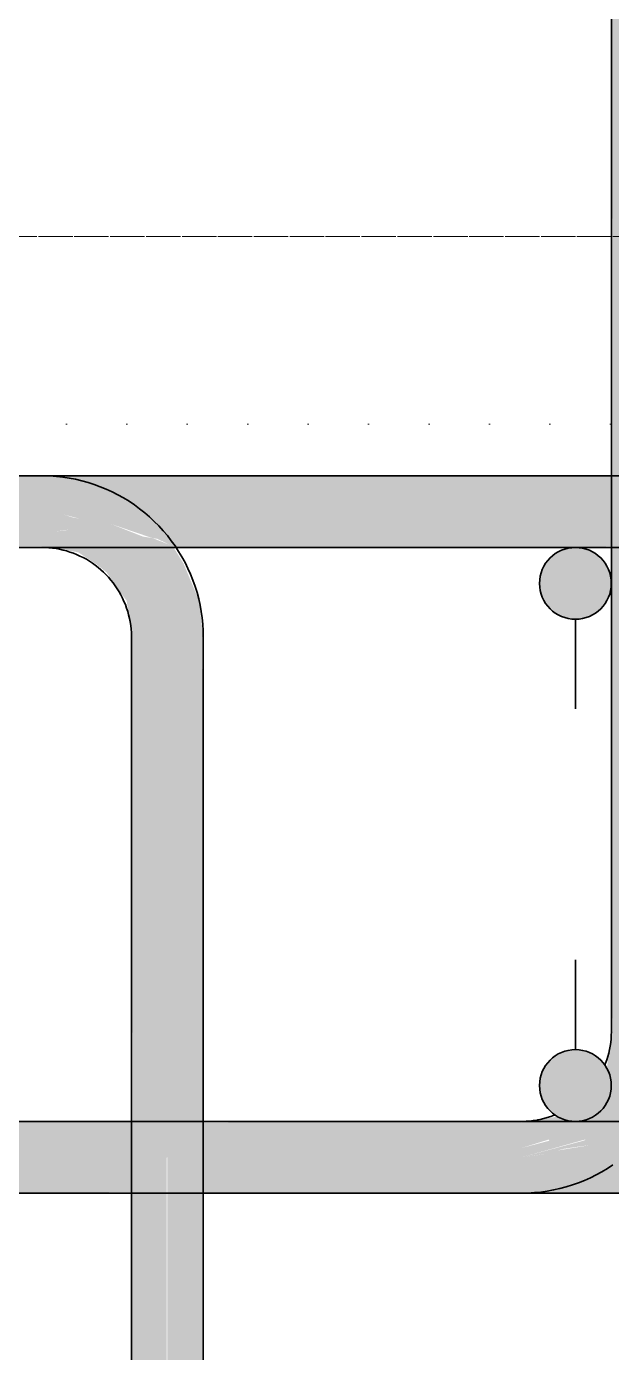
# Model space of a CAD drawing. Header units: millimetres. Extents: x 23200 to 49062, y -2858 to 35213.
# Drawn here: x 25400.5 to 25498.3, y 32758.3 to 32980.1 of the extents above; entities that cross this region are included whole.
import ezdxf

# ---------------------------------------------------------------- set-up
doc = ezdxf.new("R2010")
doc.units = ezdxf.units.MM
doc.linetypes.add('01 Штриховая _4 мм_', pattern=[6, 3.5, -2.5])
doc.linetypes.add('04 Пунктир 10мм', pattern=[10, 0, -10])
for name, color, linetype, lineweight in [('AA_Razrez', 7, 'Continuous', 9), ('AF_Perekritie', 7, 'Continuous', 60), ('AF_Stena_Опалубка', 253, 'Continuous', 20), ('KR_Armatura', 7, 'Continuous', 20), ('KR_Armatura_Tonkie', 7, 'Continuous', 20)]:
    doc.layers.add(name, color=color, linetype=linetype, lineweight=lineweight)

# ---------------------------------------------------------------- blocks, each defined once
blk = doc.blocks.new('350_Хомут прямоугольный верт _НесАрм_РабПлоск_ - 350_Хомут прямоугольный верт _НесАрм_РабПлоск_-3806730-Схема армирования стен входной группы на отм_ -1_700 в_о А_1-Б_1_5-7')
at = {"layer": 'KR_Armatura_Tonkie', "lineweight": 35}
h = blk.add_hatch(color=256, dxfattribs=at)
h.paths.add_polyline_path([(25339.12, 32899), (25345.85, 32899.21), (25340.06, 32905), (25337.06, 32904.8), (25337.06, 32899)])
h.paths.add_polyline_path([(25346.06, 32899), (25403.06, 32899), (25403.06, 32905), (25351.86, 32904.8), (25346.06, 32899.21)])
h = blk.add_hatch(color=256, dxfattribs=at)
h.paths.add_polyline_path([(25346.06, 32899), (25337.06, 32899), (25337.18, 32896.37), (25338.09, 32896.31), (25339.41, 32896.69), (25339.12, 32897.16), (25340.08, 32896.88), (25345.48, 32898.42), (25345.85, 32898.79)])
h.paths.add_polyline_path([(25351.88, 32899), (25346.28, 32898.78), (25346.48, 32898.58), (25347.31, 32898.76), (25348.83, 32898.72)])
h.paths.add_polyline_path([(25359.45, 32893), (25403.06, 32893.2), (25403.06, 32899), (25351.88, 32899), (25351.93, 32895.89), (25354.54, 32895.05), (25355.41, 32894.24), (25358.3, 32893.2), (25359.19, 32893)])
for points in [[(25430.06, 32878), (25429.32, 32884.18), (25426.74, 32890.36), (25424.97, 32893.2), (25424.83, 32893.3), (25421.56, 32894.57), (25419.98, 32894.82), (25414.55, 32896.96), (25408.31, 32898), (25406.68, 32898.52), (25403.06, 32899), (25413.56, 32896.19), (25421.25, 32888.5), (25424.06, 32878), (25429.86, 32878)], [(25418.06, 32878), (25424.06, 32878), (25421.25, 32888.5), (25413.56, 32896.19), (25403.06, 32899), (25403.06, 32897.45), (25407.71, 32896), (25406.87, 32895.83), (25405.3, 32895.68), (25403.06, 32896), (25403.06, 32893), (25407.3, 32892.53), (25409.18, 32892.19), (25412.24, 32890.15), (25413.9, 32888.84), (25416.26, 32885.4), (25417.25, 32884.12), (25417.86, 32880.28)]]:
    blk.add_hatch(color=256, dxfattribs=at).paths.add_polyline_path(points)
h = blk.add_hatch(color=256, dxfattribs=at)
h.paths.add_polyline_path([(25424.06, 32791), (25424.06, 32878), (25418.06, 32878), (25418.27, 32796.8), (25423.95, 32791.11)])
h.paths.add_polyline_path([(25424.06, 31748), (25423.95, 32790.89), (25418.06, 32785), (25418.27, 31769.9), (25418.37, 31769.77), (25419.75, 31765.68), (25419.82, 31765.06), (25422.02, 31759.49), (25423.06, 31753.25), (25423.75, 31750.34)])
h.paths.add_polyline_path([(25422.65, 31682), (25424.06, 31682), (25424.06, 31748), (25422.51, 31748), (25421.06, 31752.65), (25420.96, 31752.49), (25420.74, 31750.24), (25420.99, 31748), (25418.06, 31748), (25418.27, 31682), (25422.51, 31682)])
h = blk.add_hatch(color=256, dxfattribs=at)
h.paths.add_polyline_path([(25424.06, 32791), (25430.06, 32797), (25429.86, 32878), (25424.06, 32878), (25424.06, 32793.99)])
h.paths.add_polyline_path([(25425.42, 31682), (25430.06, 31682), (25429.86, 32785.2), (25424.06, 32791), (25424.06, 31682)])
for p, q in [((25403.06, 32905), (25337.06, 32905)), ((25337.06, 32893), (25403.06, 32893)), ((25418.06, 32878), (25418.06, 31682)), ((25430.06, 31682), (25430.06, 32878))]:
    blk.add_line(p, q, dxfattribs=at)
at = {"layer": 'KR_Armatura_Tonkie', "lineweight": 35, "flags": 128}
for points in [[(25430.06, 32878), (25430.04, 32879.08), (25429.98, 32880.16), (25429.87, 32881.23), (25429.72, 32882.3), (25429.52, 32883.36), (25429.29, 32884.42), (25429.01, 32885.46), (25428.69, 32886.49), (25428.33, 32887.51), (25427.93, 32888.51), (25427.49, 32889.5), (25427.01, 32890.47), (25426.49, 32891.42), (25425.94, 32892.34), (25425.35, 32893.25), (25424.72, 32894.12), (25424.06, 32894.98), (25423.36, 32895.8), (25422.63, 32896.6), (25421.87, 32897.37), (25421.08, 32898.11), (25420.27, 32898.81), (25419.42, 32899.48), (25418.55, 32900.12), (25417.65, 32900.72), (25416.73, 32901.28), (25415.79, 32901.81), (25414.83, 32902.3), (25413.84, 32902.75), (25412.85, 32903.17), (25411.83, 32903.54), (25410.8, 32903.87), (25409.76, 32904.16), (25408.71, 32904.4), (25407.65, 32904.61), (25406.58, 32904.77), (25405.51, 32904.89), (25404.43, 32904.97), (25403.35, 32905), (25403.06, 32905)], [(25403.06, 32893), (25403.66, 32892.99), (25404.26, 32892.95), (25404.86, 32892.89), (25405.45, 32892.81), (25406.04, 32892.7), (25406.63, 32892.57), (25407.21, 32892.42), (25407.78, 32892.24), (25408.35, 32892.04), (25408.9, 32891.82), (25409.45, 32891.57), (25409.99, 32891.3), (25410.52, 32891.02), (25411.03, 32890.71), (25411.53, 32890.38), (25412.02, 32890.03), (25412.49, 32889.66), (25412.95, 32889.28), (25413.4, 32888.87), (25413.82, 32888.45), (25414.23, 32888.01), (25414.62, 32887.56), (25415, 32887.09), (25415.35, 32886.6), (25415.68, 32886.1), (25416, 32885.59), (25416.29, 32885.07), (25416.56, 32884.54), (25416.81, 32883.99), (25417.04, 32883.44), (25417.25, 32882.87), (25417.43, 32882.3), (25417.59, 32881.72), (25417.73, 32881.14), (25417.84, 32880.55), (25417.93, 32879.96), (25418, 32879.36), (25418.04, 32878.76), (25418.06, 32878.16), (25418.06, 32878)]]:
    blk.add_lwpolyline(points, dxfattribs=at)
blk = doc.blocks.new('350_Хомут прямоугольный верт _НесАрм_РабПлоск_ - 350_Хомут прямоугольный верт _НесАрм_РабПлоск_-V2-Схема армирования стен входной группы на отм_ -1_700 в_о А_1-Б_1_5-7')
at = {"layer": 'KR_Armatura_Tonkie', "lineweight": 35, "flags": 128}
for points in [[(25406.04, 32892.7), (25406.63, 32892.57), (25407.21, 32892.42), (25407.78, 32892.24), (25408.35, 32892.04), (25408.9, 32891.82), (25409.45, 32891.57), (25409.99, 32891.3), (25410.52, 32891.02), (25411.03, 32890.71), (25411.53, 32890.38), (25412.02, 32890.03), (25412.49, 32889.66), (25412.95, 32889.28), (25413.4, 32888.87), (25413.82, 32888.45), (25414.23, 32888.01), (25414.62, 32887.56), (25415, 32887.09), (25415.35, 32886.6)], [(25430.06, 32878), (25430.04, 32879.08), (25429.98, 32880.16), (25429.87, 32881.23), (25429.72, 32882.3), (25429.52, 32883.36), (25429.29, 32884.42), (25429.01, 32885.46), (25428.69, 32886.49), (25428.33, 32887.51), (25427.93, 32888.51), (25427.49, 32889.5), (25427.01, 32890.47), (25426.49, 32891.42), (25425.94, 32892.34), (25425.51, 32893)], [(25415.68, 32886.1), (25416, 32885.59), (25416.29, 32885.07), (25416.56, 32884.54), (25416.81, 32883.99), (25417.04, 32883.44), (25417.25, 32882.87), (25417.43, 32882.3), (25417.59, 32881.72), (25417.73, 32881.14), (25417.83, 32880.64)]]:
    blk.add_lwpolyline(points, dxfattribs=at)
blk = doc.blocks.new('350_Хомут прямоугольный верт _НесАрм_РабПлоск_ - 350_Хомут прямоугольный верт _НесАрм_РабПлоск_-3847585-Схема армирования стен входной группы на отм_ -1_700 в_о А_1-Б_1_5-7')
at = {"layer": 'KR_Armatura_Tonkie', "lineweight": 35}
h = blk.add_hatch(color=256, dxfattribs=at)
h.paths.add_polyline_path([(25504.25, 32899), (25504.25, 34478), (25498.25, 34478), (25498.45, 32904.8), (25502.77, 32900.47)])
h.paths.add_polyline_path([(25502.83, 32812), (25504.25, 32812), (25504.25, 32899), (25498.25, 32893), (25498.45, 32812), (25502.69, 32812)])
for points in [[(25483.25, 32791), (25486.93, 32791.51), (25490.3, 32792.41), (25492.53, 32792.75), (25494.79, 32793.04), (25497.59, 32794.1), (25500.51, 32795.24), (25502.53, 32795.54), (25505.19, 32796.76), (25507.08, 32799.46), (25509.4, 32805.38), (25510.04, 32812), (25504.25, 32812), (25501.43, 32801.5), (25493.75, 32793.81), (25488.5, 32792.41)], [(25483.25, 32791), (25493.92, 32793.99), (25501.43, 32801.5), (25504.25, 32812), (25498.25, 32812), (25497.68, 32807.26), (25497.51, 32805.84), (25498.04, 32804.55), (25498.24, 32803), (25498.01, 32801.37), (25497.44, 32800), (25496.49, 32798.76), (25495.24, 32797.8), (25493.05, 32797.11), (25491.53, 32797.09), (25490.6, 32797.24), (25489.26, 32797.79), (25485.52, 32797.2), (25483.25, 32796.8), (25483.25, 32794), (25485.75, 32794.3), (25487.79, 32793.99), (25487.89, 32793.77), (25483.25, 32792.55)]]:
    blk.add_hatch(color=256, dxfattribs=at).paths.add_polyline_path(points)
h = blk.add_hatch(color=256, dxfattribs=at)
h.paths.add_polyline_path([(25435, 32791), (25483.25, 32791), (25483.25, 32797), (25429.86, 32796.8), (25424.06, 32791)])
h.paths.add_polyline_path([(25367.06, 32791), (25424.06, 32791), (25418.06, 32797), (25367.06, 32796.8), (25367.06, 32792.41)])
h = blk.add_hatch(color=256, dxfattribs=at)
h.paths.add_polyline_path([(25424.06, 32791), (25430.06, 32785), (25483.25, 32785.2), (25483.25, 32791), (25435, 32791)])
h.paths.add_polyline_path([(25396.65, 32785), (25418.27, 32785.2), (25424.06, 32791), (25367.06, 32791), (25367.06, 32785), (25377.47, 32785)])
for p, q in [((25498.25, 34478), (25498.25, 32812)), ((25483.25, 32797), (25367.06, 32797)), ((25367.06, 32785), (25483.25, 32785))]:
    blk.add_line(p, q, dxfattribs=at)
at = {"layer": 'KR_Armatura_Tonkie', "lineweight": 35, "flags": 128}
for points in [[(25483.25, 32785), (25484.32, 32785.02), (25485.4, 32785.09), (25486.48, 32785.19), (25487.55, 32785.34), (25488.61, 32785.54), (25489.66, 32785.77), (25490.71, 32786.05), (25491.74, 32786.37), (25492.76, 32786.73), (25493.76, 32787.13), (25494.75, 32787.57), (25495.71, 32788.05), (25496.66, 32788.57), (25497.59, 32789.12), (25498.49, 32789.72)], [(25498.25, 32812), (25498.23, 32811.4), (25498.2, 32810.8), (25498.14, 32810.2), (25498.05, 32809.61), (25497.95, 32809.02), (25497.82, 32808.43), (25497.66, 32807.85), (25497.48, 32807.28), (25497.28, 32806.72), (25497.15, 32806.38)], [(25488.68, 32798.02), (25488.12, 32797.81), (25487.55, 32797.63), (25486.97, 32797.47), (25486.38, 32797.33), (25485.79, 32797.22), (25485.2, 32797.13), (25484.61, 32797.06), (25484.01, 32797.02), (25483.41, 32797), (25483.25, 32797)]]:
    blk.add_lwpolyline(points, dxfattribs=at)
blk = doc.blocks.new('350_Хомут прямоугольный верт _НесАрм_РабПлоск_ - 350_Хомут прямоугольный верт _НесАрм_РабПлоск_-V3-Схема армирования стен входной группы на отм_ -1_700 в_о А_1-Б_1_5-7')
at = {"layer": 'KR_Armatura_Tonkie', "lineweight": 35, "flags": 128}
for points in [[(25497.95, 32809.02), (25497.82, 32808.43), (25497.66, 32807.85), (25497.48, 32807.28), (25497.28, 32806.72), (25497.15, 32806.38)], [(25488.68, 32798.02), (25488.12, 32797.81), (25487.55, 32797.63), (25486.97, 32797.47), (25486.38, 32797.33), (25485.89, 32797.24)]]:
    blk.add_lwpolyline(points, dxfattribs=at)
blk = doc.blocks.new('350_Стержень П торец СК-СГ _НесАрм_РабПлоск_ - 350_Стержень П торец СК-СГ _НесАрм_РабПлоск_-V5-Схема армирования стен входной группы на отм_ -1_700 в_о А_1-Б_1_5-7')
at = {"layer": 'KR_Armatura_Tonkie', "lineweight": 35}
h = blk.add_hatch(color=256, dxfattribs=at)
h.paths.add_polyline_path([(25992.24, 32893), (26079.88, 32893.2), (26079.88, 32905), (25510.04, 32904.8), (25504.25, 32899), (25510.25, 32893), (25991.13, 32893)])
h.paths.add_polyline_path([(25403.06, 32893.8), (25403.18, 32893.76), (25404.67, 32893.8)])
h.paths.add_polyline_path([(25492.24, 32893), (25498.45, 32893.2), (25504.25, 32899), (25498.25, 32905), (25351.88, 32904.8), (25351.93, 32895.89), (25354.54, 32895.05), (25355.41, 32894.24), (25358.3, 32893.2), (25359.45, 32893), (25403.06, 32893.2), (25403.06, 32896), (25405.3, 32895.68), (25407.71, 32896), (25407.86, 32896.19), (25403.06, 32897.59), (25403.06, 32899), (25404.58, 32898.8), (25406.68, 32898.52), (25410.81, 32897.45), (25414.55, 32896.96), (25421.56, 32894.57), (25422.36, 32894.46), (25425.37, 32893), (25490.69, 32893)])
h = blk.add_hatch(color=256, dxfattribs=at)
h.paths.add_polyline_path([(25991.13, 32785), (26079.88, 32785.2), (26079.88, 32797), (25505.21, 32796.8), (25505.1, 32796.67), (25500.51, 32795.24), (25499.67, 32794.99), (25494.79, 32793.04), (25488.5, 32792.01), (25486.86, 32791.48), (25483.25, 32791), (25483.25, 32792.55), (25487.89, 32794), (25487.74, 32794.1), (25485.48, 32794.32), (25483.25, 32794), (25483.25, 32797), (25429.86, 32796.8), (25424.22, 32790.85), (25430.06, 32785), (25971.96, 32785)])
h.paths.add_polyline_path([(25358.3, 32785), (25418.27, 32785.2), (25424.06, 32791), (25418.06, 32797), (25367.06, 32796.78), (25367.06, 32794), (25364.82, 32794.32), (25362.42, 32793.98), (25362.42, 32793.77), (25367.06, 32792.41), (25367.06, 32791), (25365.55, 32791.2), (25363.45, 32791.48), (25359.32, 32792.55), (25355.57, 32793.04), (25351.88, 32794.23), (25351.88, 32785)])
for p, q in [((26079.88, 32905), (25351.88, 32905)), ((25351.88, 32893), (26079.88, 32893)), ((26079.88, 32797), (25351.88, 32797)), ((25351.88, 32785), (26079.88, 32785))]:
    blk.add_line(p, q, dxfattribs=at)
blk = doc.blocks.new('350_Стержень П торец СК-СГ _НесАрм_РабПлоск_ - 350_Стержень П торец СК-СГ _НесАрм_РабПлоск_-V6-Схема армирования стен входной группы на отм_ -1_700 в_о А_1-Б_1_5-7')
at = {"layer": 'KR_Armatura_Tonkie', "lineweight": 35}
for p, q in [((25498.25, 32905), (25403.06, 32905)), ((25425.21, 32893), (25498.25, 32893)), ((25483.25, 32785), (26079.88, 32785))]:
    blk.add_line(p, q, dxfattribs=at)
blk = doc.blocks.new('265_Выпуск П одной длины _НесАрм_РабПлоск_ - В1 _d12_-V10-Схема армирования стен входной группы на отм_ -1_700 в_о А_1-Б_1_5-7')
at = {"layer": 'KR_Armatura_Tonkie', "lineweight": 35}
for points in [[(-12, 0), (-11.8, -1.55), (-11.2, -3), (-10.24, -4.24), (-9, -5.2), (-7.55, -5.8), (-6, -6), (-4.45, -5.8), (-3, -5.2), (-1.76, -4.24), (-0.8, -3), (-0.2, -1.55), (0, 0), (-0.2, 1.55), (-0.8, 3), (-1.76, 4.24), (-3, 5.2), (-4.45, 5.8), (-6, 6), (-7.55, 5.8), (-9, 5.2), (-10.56, 3.83), (-11.2, 3), (-11.8, 1.55)], [(72, 0), (72.2, -1.55), (72.8, -3), (73.76, -4.24), (75, -5.2), (76.45, -5.8), (78.45, -5.94), (79.55, -5.8), (81, -5.2), (82.24, -4.24), (83.2, -3), (83.8, -1.55), (84, 0), (83.8, 1.55), (83.2, 3), (82.24, 4.24), (81, 5.2), (79.55, 5.8), (78, 6), (76.45, 5.8), (75, 5.2), (73.44, 3.83), (72.8, 3), (72.2, 1.55)]]:
    blk.add_hatch(color=256, dxfattribs=at).paths.add_polyline_path(points)
at = {"layer": 'KR_Armatura'}
for centre in [(-6, 0), (78, 0)]:
    blk.add_circle(centre, 6, dxfattribs=at)
at = {"layer": 'KR_Armatura_Tonkie', "lineweight": 35}
for p, q in [((0, 0), (15, 0)), ((72, 0), (57, 0))]:
    blk.add_line(p, q, dxfattribs=at)
for centre, start, end in [((-6, 0), 360, 180), ((78, 0), 360, 180), ((-6, 0), 180, 360), ((78, 0), 180, 360)]:
    blk.add_arc(centre, 6, start, end, dxfattribs=at)
blk = doc.blocks.new('Перекрытия 3 - Перекрытия 1-3673652-Схема армирования стен входной группы на отм_ -1_700 в_о А_1-Б_1_5-7')
at = {"layer": 'AF_Perekritie', "linetype": '01 Штриховая _4 мм_', "lineweight": 20}
blk.add_line((25550.01, 32944.99), (25300.11, 32944.99), dxfattribs=at)

msp = doc.modelspace()

# ---------------------------------------------------------------- linework, layer by layer
at = {"layer": 'AA_Razrez', "linetype": '04 Пунктир 10мм'}
msp.add_line((23346.7843, 32913.6217), (28729.4731, 32913.6217), dxfattribs=at)
at = {"layer": 'AF_Stena_Опалубка', "linetype": '01 Штриховая _4 мм_'}
msp.add_line((25498.2451, 32944.991), (25352.0455, 32944.991), dxfattribs=at)
at = {"layer": 'KR_Armatura_Tonkie', "lineweight": 35}
for p, q in [((27390.0837, 32904.982), (25309.7399, 32904.982)), ((25498.2451, 32904.982), (25403.0621, 32904.982)), ((27390.0804, 32892.982), (25309.7399, 32892.982)), ((25498.2451, 32892.982), (25425.2304, 32892.982)), ((27402.7798, 32796.982), (25309.7399, 32796.982)), ((27610.3178, 32784.982), (25309.7399, 32784.982)), ((27610.0618, 32784.982), (25483.2451, 32784.982))]:
    msp.add_line(p, q, dxfattribs=at)

# ---------------------------------------------------------------- block references
at = {"layer": 'AF_Perekritie', "linetype": '01 Штриховая _4 мм_', "lineweight": 20}
msp.add_blockref('Перекрытия 3 - Перекрытия 1-3673652-Схема армирования стен входной группы на отм_ -1_700 в_о А_1-Б_1_5-7', (0, 0.009), dxfattribs=at)
at = {"layer": 'KR_Armatura_Tonkie', "lineweight": 35}
for name in ['350_Хомут прямоугольный верт _НесАрм_РабПлоск_ - 350_Хомут прямоугольный верт _НесАрм_РабПлоск_-3847585-Схема армирования стен входной группы на отм_ -1_700 в_о А_1-Б_1_5-7', '350_Хомут прямоугольный верт _НесАрм_РабПлоск_ - 350_Хомут прямоугольный верт _НесАрм_РабПлоск_-V3-Схема армирования стен входной группы на отм_ -1_700 в_о А_1-Б_1_5-7', '350_Стержень П торец СК-СГ _НесАрм_РабПлоск_ - 350_Стержень П торец СК-СГ _НесАрм_РабПлоск_-V5-Схема армирования стен входной группы на отм_ -1_700 в_о А_1-Б_1_5-7', '350_Стержень П торец СК-СГ _НесАрм_РабПлоск_ - 350_Стержень П торец СК-СГ _НесАрм_РабПлоск_-V6-Схема армирования стен входной группы на отм_ -1_700 в_о А_1-Б_1_5-7', '350_Хомут прямоугольный верт _НесАрм_РабПлоск_ - 350_Хомут прямоугольный верт _НесАрм_РабПлоск_-3806730-Схема армирования стен входной группы на отм_ -1_700 в_о А_1-Б_1_5-7', '350_Хомут прямоугольный верт _НесАрм_РабПлоск_ - 350_Хомут прямоугольный верт _НесАрм_РабПлоск_-V2-Схема армирования стен входной группы на отм_ -1_700 в_о А_1-Б_1_5-7']:
    msp.add_blockref(name, (0, 0), dxfattribs=at)
at = {"layer": 'KR_Armatura_Tonkie', "lineweight": 35, "rotation": 89.9999999999999}
msp.add_blockref('265_Выпуск П одной длины _НесАрм_РабПлоск_ - В1 _d12_-V10-Схема армирования стен входной группы на отм_ -1_700 в_о А_1-Б_1_5-7', (25492.2441, 32809), dxfattribs=at)

doc.saveas('drawing.dxf')
